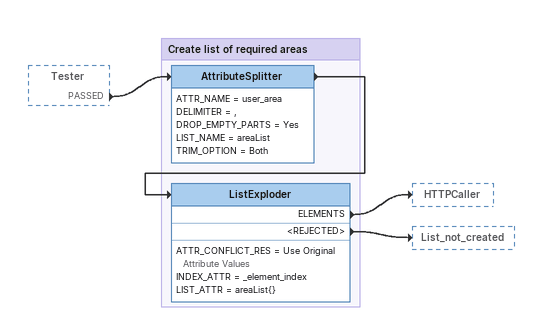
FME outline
Tester [outside]
    PASSED -> AttributeSplitter

Bookmark: Create list of required areas
AttributeSplitter
    ATTR_NAME = user_area
    DELIMITER = ,
    DROP_EMPTY_PARTS = Yes
    LIST_NAME = areaList
    TRIM_OPTION = Both
    -> ListExploder
ListExploder
    ATTR_CONFLICT_RES = Use Original Attribute Values
    INDEX_ATTR = _element_index
    LIST_ATTR = areaList{}
    ELEMENTS -> HTTPCaller
    <REJECTED> -> List_not_created
